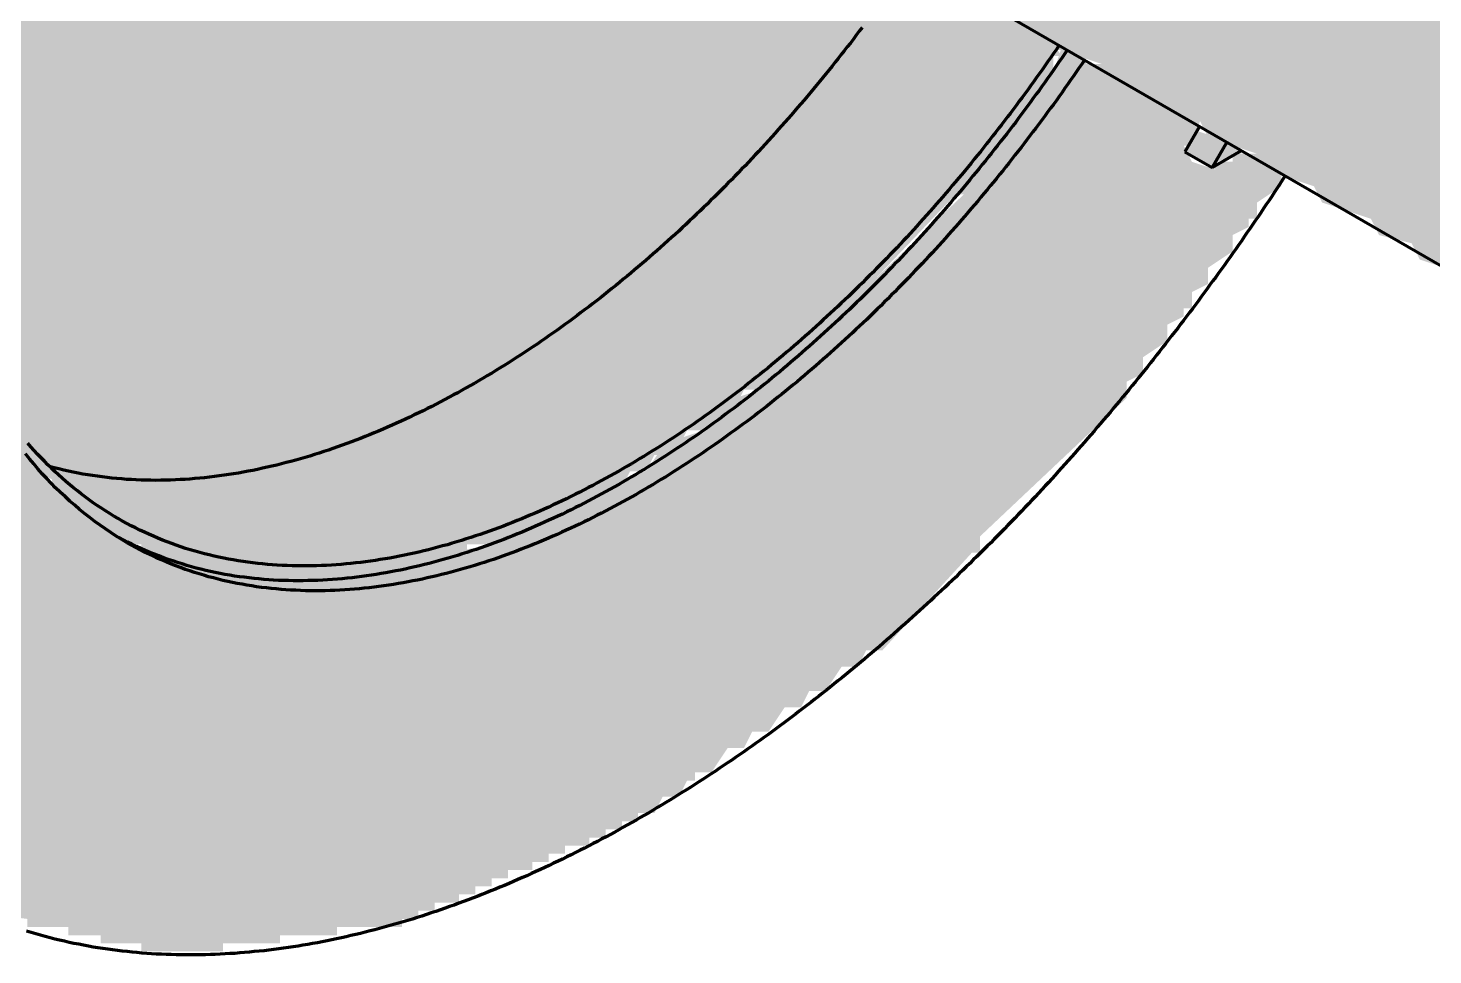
# Model space of a CAD drawing. Header units: millimetres. Extents: x 0 to 420, y 0 to 297.
# Drawn here: x 196.53 to 213.79, y 163.99 to 175.37 of the extents above; entities that cross this region are included whole.
import ezdxf

# ---------------------------------------------------------------- set-up
doc = ezdxf.new("R2010")
doc.units = ezdxf.units.MM
doc.layers.add('01-VISIBLE', color=7, linetype='CONTINUOUS', lineweight=70)
doc.layers.add('13-GRAFICA', color=30, linetype='CONTINUOUS', lineweight=18)

msp = doc.modelspace()

# ---------------------------------------------------------------- hatches: boundary and pattern name
at = {"layer": '13-GRAFICA', "true_color": 0x202020}
h = msp.add_hatch(color=7, dxfattribs=at)
h.dxf.hatch_style = 1
h.paths.add_polyline_path([(188.226, 170.632), (187.826, 172.532), (187.726, 172.532), (187.726, 173.032), (187.626, 173.032), (187.626, 173.432), (187.526, 173.432), (187.526, 177.332), (187.626, 177.332), (187.626, 177.832), (187.726, 177.832), (187.726, 178.332), (187.826, 178.332), (187.826, 178.932), (187.926, 178.932), (187.926, 179.432), (188.026, 179.432), (188.226, 180.932), (188.326, 180.932), (188.326, 181.132), (188.426, 181.132), (188.426, 181.432), (188.526, 181.432), (188.726, 182.332), (188.826, 182.332), (188.826, 182.532), (188.926, 182.532), (189.126, 183.432), (189.226, 183.432), (189.226, 183.632), (189.326, 183.632), (189.526, 184.532), (189.626, 184.532), (189.626, 184.732), (189.726, 184.732), (189.726, 184.932), (189.826, 184.932), (189.826, 185.132), (189.926, 185.132), (190.126, 185.732), (190.326, 185.832), (190.326, 186.032), (190.426, 186.032), (190.426, 186.232), (190.526, 186.232), (190.526, 186.432), (190.626, 186.432), (190.626, 186.632), (190.726, 186.632), (190.926, 187.232), (191.126, 187.332), (191.126, 187.532), (191.226, 187.532), (191.226, 187.732), (191.326, 187.732), (191.526, 188.332), (191.626, 188.332), (191.726, 188.632), (191.926, 188.732), (191.926, 188.932), (192.026, 188.932), (192.026, 189.032), (192.226, 189.132), (192.226, 189.332), (192.526, 189.532), (192.526, 189.732), (192.626, 189.732), (192.726, 190.032), (193.026, 190.232), (193.026, 190.432), (193.326, 190.632), (193.326, 190.832), (193.426, 190.832), (193.526, 191.132), (193.826, 191.332), (193.826, 191.532), (195.326, 192.932), (195.326, 193.132), (195.426, 193.132), (196.826, 194.632), (197.026, 194.632), (197.226, 194.932), (197.426, 194.932), (197.526, 195.132), (197.726, 195.132), (197.926, 195.432), (198.126, 195.432), (198.226, 195.632), (198.426, 195.632), (198.626, 195.932), (198.826, 195.932), (198.926, 196.132), (199.126, 196.132), (199.126, 196.232), (199.226, 196.232), (199.326, 196.432), (199.526, 196.432), (199.626, 196.632), (199.826, 196.632), (199.826, 196.732), (200.026, 196.732), (200.026, 196.832), (200.226, 196.832), (200.226, 196.932), (200.426, 196.932), (200.426, 197.032), (200.726, 197.032), (200.726, 197.132), (200.926, 197.132), (200.926, 197.232), (201.126, 197.232), (201.126, 197.332), (201.326, 197.332), (201.326, 197.432), (201.626, 197.432), (201.626, 197.532), (201.826, 197.532), (201.826, 197.632), (202.026, 197.632), (202.026, 197.732), (202.326, 197.732), (202.326, 197.832), (202.526, 197.832), (202.526, 197.932), (202.726, 197.932), (202.726, 198.032), (204.126, 198.132), (204.126, 198.232), (204.826, 198.232), (204.826, 198.332), (205.526, 198.332), (205.526, 198.432), (205.626, 198.432), (205.626, 198.332), (206.526, 198.232), (206.526, 198.132), (207.426, 198.032), (207.426, 197.932), (207.826, 197.932), (207.826, 197.832), (208.326, 197.732), (208.426, 197.532), (208.626, 197.532), (208.626, 197.432), (209.026, 197.332), (209.126, 197.132), (209.726, 196.932), (209.826, 196.732), (210.426, 196.532), (210.526, 196.332), (210.926, 196.232), (211.026, 196.032), (211.226, 196.032), (211.226, 195.932), (211.626, 195.832), (211.726, 195.632), (212.326, 195.432), (212.526, 195.132), (212.726, 195.132), (212.926, 194.832), (213.126, 194.832), (213.226, 194.632), (213.426, 194.632), (213.626, 194.332), (213.826, 194.332), (214.026, 194.032), (214.326, 193.932), (214.426, 193.532), (214.626, 193.432), (214.626, 193.232), (214.826, 193.132), (214.926, 192.732), (215.126, 192.632), (215.126, 184.132), (215.026, 184.132), (214.926, 183.732), (214.726, 183.632), (214.526, 183.032), (214.326, 182.932), (214.226, 182.532), (214.026, 182.432), (213.926, 182.032), (213.726, 181.932), (213.626, 181.532), (213.426, 181.432), (213.326, 181.032), (213.126, 180.932), (213.026, 180.532), (212.826, 180.432), (212.726, 180.032), (212.526, 179.932), (212.426, 179.532), (212.226, 179.432), (212.126, 179.032), (211.926, 178.932), (211.926, 178.732), (211.826, 178.732), (211.826, 178.532), (211.726, 178.532), (211.726, 178.332), (211.526, 178.232), (211.526, 178.032), (211.426, 178.032), (211.326, 177.732), (211.026, 177.732), (211.026, 177.832), (210.826, 177.832), (210.826, 177.932), (210.926, 177.932), (210.926, 178.132), (211.026, 178.132), (211.026, 178.332), (211.126, 178.332), (211.126, 178.532), (211.226, 178.532), (211.226, 178.732), (211.326, 178.732), (211.326, 179.032), (211.426, 179.032), (211.526, 179.632), (211.626, 179.632), (211.626, 179.832), (211.726, 179.832), (211.726, 180.132), (211.826, 180.132), (212.026, 181.032), (212.126, 181.032), (212.126, 181.232), (212.226, 181.232), (212.226, 181.832), (212.326, 181.832), (212.326, 182.332), (212.426, 182.332), (212.426, 182.832), (212.526, 182.832), (212.526, 183.332), (212.626, 183.332), (212.626, 183.932), (212.726, 183.932), (212.726, 186.432), (212.626, 186.432), (212.626, 186.932), (212.526, 186.932), (212.526, 187.332), (212.426, 187.332), (212.226, 188.532), (212.126, 188.532), (212.126, 188.732), (211.926, 188.832), (211.926, 189.032), (211.826, 189.032), (211.826, 189.232), (211.626, 189.332), (211.626, 189.532), (211.426, 189.632), (211.326, 190.032), (211.226, 190.032), (211.026, 190.332), (210.826, 190.332), (210.626, 190.632), (210.426, 190.632), (210.226, 190.932), (210.026, 190.932), (209.926, 191.132), (209.026, 191.232), (209.026, 191.332), (208.526, 191.332), (208.526, 191.432), (207.626, 191.432), (207.626, 191.332), (206.926, 191.332), (206.926, 191.232), (205.926, 191.132), (205.926, 191.032), (205.726, 191.032), (205.726, 190.932), (205.526, 190.932), (205.526, 190.832), (205.226, 190.832), (205.226, 190.732), (205.026, 190.732), (205.026, 190.632), (204.826, 190.632), (204.826, 190.532), (204.626, 190.532), (204.626, 190.432), (204.326, 190.432), (204.326, 190.332), (203.926, 190.232), (203.926, 190.132), (203.626, 190.032), (203.426, 189.732), (203.226, 189.732), (203.026, 189.432), (202.826, 189.432), (202.826, 189.332), (202.526, 189.232), (202.326, 188.932), (202.126, 188.932), (202.126, 188.832), (199.726, 186.532), (199.726, 186.332), (199.426, 186.132), (199.426, 185.932), (199.226, 185.832), (199.226, 185.632), (198.926, 185.432), (198.926, 185.232), (198.626, 185.032), (198.626, 184.832), (198.426, 184.732), (198.426, 184.532), (198.126, 184.332), (198.126, 184.132), (198.026, 184.132), (198.026, 183.932), (197.926, 183.932), (197.726, 183.332), (197.526, 183.232), (197.526, 183.032), (197.426, 183.032), (197.426, 182.832), (197.326, 182.832), (197.326, 182.632), (197.226, 182.632), (197.226, 182.432), (197.126, 182.432), (197.126, 182.232), (197.026, 182.232), (197.026, 182.032), (196.926, 182.032), (196.926, 181.832), (196.826, 181.832), (196.826, 181.632), (196.726, 181.632), (196.726, 181.432), (196.626, 181.432), (196.626, 181.132), (196.526, 181.132), (196.526, 180.932), (196.426, 180.932), (196.226, 180.032), (196.126, 180.032), (196.126, 179.832), (196.026, 179.832), (196.026, 179.532), (195.926, 179.532), (195.926, 179.232), (195.826, 179.232), (195.826, 178.932), (195.726, 178.932), (195.626, 178.032), (195.526, 178.032), (195.526, 177.532), (195.426, 177.532), (195.426, 176.932), (195.326, 176.932), (195.326, 176.432), (195.226, 176.432), (195.226, 173.332), (195.326, 173.332), (195.326, 172.932), (195.426, 172.932), (195.426, 172.532), (195.526, 172.532), (195.526, 172.132), (195.626, 172.132), (195.726, 171.432), (195.826, 171.432), (195.826, 171.232), (196.026, 171.132), (196.126, 170.732), (196.226, 170.732), (196.326, 170.432), (196.526, 170.332), (196.626, 169.932), (196.726, 169.932), (196.826, 169.732), (197.026, 169.732), (197.126, 169.532), (197.326, 169.532), (197.526, 169.232), (197.726, 169.232), (197.926, 168.932), (198.826, 168.832), (198.826, 168.732), (199.226, 168.732), (199.226, 168.632), (200.426, 168.632), (200.426, 168.732), (201.726, 168.832), (201.726, 168.932), (202.226, 169.032), (202.226, 169.132), (202.426, 169.132), (202.426, 169.232), (202.626, 169.232), (202.626, 169.332), (202.926, 169.332), (202.926, 169.432), (203.126, 169.432), (203.126, 169.532), (203.326, 169.532), (203.326, 169.632), (203.526, 169.632), (203.526, 169.732), (203.826, 169.732), (203.826, 169.832), (204.126, 169.932), (204.326, 170.232), (204.526, 170.232), (204.526, 170.332), (204.826, 170.432), (205.026, 170.732), (205.226, 170.732), (205.226, 170.832), (205.526, 170.932), (205.726, 171.232), (205.926, 171.232), (205.926, 171.332), (208.026, 173.332), (208.026, 173.532), (208.326, 173.732), (208.326, 173.932), (208.526, 174.032), (208.526, 174.232), (208.826, 174.432), (208.826, 174.632), (209.126, 174.832), (209.226, 175.132), (209.526, 175.032), (209.526, 174.932), (209.726, 174.932), (209.826, 174.732), (210.426, 174.532), (210.526, 174.332), (210.926, 174.232), (210.826, 173.932), (210.726, 173.932), (210.826, 173.732), (211.126, 173.632), (211.126, 173.732), (211.326, 173.732), (211.326, 173.832), (211.626, 173.832), (211.726, 173.632), (211.926, 173.632), (211.926, 173.432), (211.626, 173.232), (211.626, 173.032), (211.526, 173.032), (211.526, 172.932), (211.326, 172.832), (211.326, 172.632), (211.026, 172.432), (211.026, 172.232), (210.826, 172.132), (210.826, 171.932), (210.726, 171.932), (210.726, 171.832), (210.526, 171.732), (210.526, 171.532), (210.226, 171.332), (210.226, 171.132), (210.026, 171.032), (210.026, 170.832), (208.226, 169.132), (208.226, 168.932), (208.126, 168.932), (207.026, 167.732), (206.826, 167.732), (206.726, 167.532), (206.526, 167.532), (206.326, 167.232), (206.126, 167.232), (206.026, 167.032), (205.826, 167.032), (205.626, 166.732), (205.426, 166.732), (205.326, 166.532), (205.126, 166.532), (204.926, 166.232), (204.726, 166.232), (204.726, 166.132), (204.626, 166.132), (204.526, 165.932), (204.326, 165.932), (204.226, 165.732), (204.026, 165.732), (204.026, 165.632), (203.826, 165.632), (203.826, 165.532), (203.626, 165.532), (203.626, 165.432), (203.426, 165.432), (203.426, 165.332), (203.126, 165.332), (203.126, 165.232), (202.926, 165.232), (202.926, 165.132), (202.726, 165.132), (202.726, 165.032), (202.426, 165.032), (202.426, 164.932), (202.226, 164.932), (202.226, 164.832), (202.026, 164.832), (202.026, 164.732), (201.826, 164.732), (201.826, 164.632), (201.526, 164.632), (201.526, 164.532), (201.326, 164.532), (201.326, 164.432), (201.126, 164.432), (201.126, 164.332), (200.326, 164.332), (200.326, 164.232), (199.626, 164.232), (199.626, 164.132), (198.926, 164.132), (198.926, 164.032), (197.926, 164.032), (197.926, 164.132), (197.426, 164.132), (197.426, 164.232), (197.026, 164.232), (197.026, 164.332), (196.526, 164.332), (196.526, 164.432), (195.726, 164.532), (195.626, 164.732), (195.426, 164.732), (195.426, 164.832), (195.026, 164.932), (194.926, 165.132), (194.326, 165.332), (194.226, 165.532), (193.826, 165.632), (193.726, 165.832), (193.526, 165.832), (193.526, 165.932), (193.126, 166.032), (193.026, 166.232), (192.426, 166.432), (192.326, 166.632), (191.926, 166.732), (191.826, 166.932), (191.626, 166.932), (191.626, 167.032), (191.426, 167.032), (191.226, 167.332), (191.026, 167.332), (190.826, 167.632), (190.626, 167.632), (190.526, 167.832), (190.326, 167.832), (190.126, 168.132), (189.926, 168.132), (189.826, 168.332), (189.626, 168.332), (189.626, 168.532), (189.426, 168.632), (189.326, 169.032), (189.126, 169.132), (189.126, 169.332), (188.926, 169.432), (188.826, 169.832), (188.626, 169.932), (188.526, 170.332), (188.426, 170.332), (188.326, 170.632)])
at = {"layer": '13-GRAFICA', "true_color": 0xa5a8ac}
h = msp.add_hatch(color=7, dxfattribs=at)
h.dxf.hatch_style = 1
h.paths.add_polyline_path([(197.926, 168.932), (197.926, 169.032), (197.826, 169.032), (197.726, 169.232), (197.526, 169.232), (197.326, 169.532), (197.126, 169.532), (197.026, 169.732), (196.826, 169.732), (196.826, 169.832), (196.626, 169.932), (196.526, 170.332), (196.326, 170.432), (196.326, 170.632), (196.126, 170.732), (196.026, 171.132), (195.926, 171.132), (195.826, 171.432), (195.726, 171.432), (195.626, 172.132), (195.526, 172.132), (195.526, 172.532), (195.426, 172.532), (195.426, 172.932), (195.326, 172.932), (195.326, 173.332), (195.226, 173.332), (195.226, 176.432), (195.326, 176.432), (195.326, 176.932), (195.426, 176.932), (195.426, 177.532), (195.526, 177.532), (195.626, 178.532), (195.726, 178.532), (195.726, 178.932), (195.826, 178.932), (196.026, 179.832), (196.126, 179.832), (196.126, 180.032), (196.226, 180.032), (196.426, 180.932), (196.526, 180.932), (196.526, 181.132), (196.626, 181.132), (196.626, 181.432), (196.726, 181.432), (196.726, 181.632), (196.826, 181.632), (196.826, 181.832), (196.926, 181.832), (196.926, 182.032), (197.026, 182.032), (197.026, 182.232), (197.126, 182.232), (197.126, 182.432), (197.226, 182.432), (197.226, 182.632), (197.326, 182.632), (197.526, 183.232), (197.726, 183.332), (197.726, 183.532), (197.826, 183.532), (197.826, 183.732), (197.926, 183.732), (198.126, 184.332), (198.426, 184.532), (198.426, 184.732), (198.526, 184.732), (198.626, 185.032), (198.926, 185.232), (198.926, 185.432), (199.226, 185.632), (199.226, 185.832), (199.326, 185.832), (199.426, 186.132), (199.726, 186.332), (199.726, 186.532), (199.826, 186.532), (202.126, 188.932), (202.326, 188.932), (202.526, 189.232), (202.726, 189.232), (202.826, 189.432), (203.026, 189.432), (203.226, 189.732), (203.426, 189.732), (203.426, 189.832), (203.526, 189.832), (203.626, 190.032), (203.826, 190.032), (203.926, 190.232), (204.126, 190.232), (204.126, 190.332), (204.326, 190.332), (204.326, 190.432), (204.626, 190.432), (204.626, 190.532), (204.826, 190.532), (204.826, 190.632), (205.026, 190.632), (205.026, 190.732), (205.226, 190.732), (205.226, 190.832), (205.526, 190.832), (205.526, 190.932), (205.726, 190.932), (205.726, 191.032), (205.926, 191.032), (205.926, 191.132), (206.226, 191.132), (206.226, 191.232), (206.926, 191.232), (206.926, 191.332), (207.626, 191.332), (207.626, 191.432), (208.526, 191.432), (208.526, 191.332), (209.026, 191.332), (209.026, 191.232), (209.926, 191.132), (210.026, 190.932), (210.226, 190.932), (210.426, 190.632), (210.626, 190.632), (210.826, 190.332), (211.026, 190.332), (211.026, 190.232), (211.326, 190.032), (211.426, 189.632), (211.626, 189.532), (211.626, 189.332), (211.826, 189.232), (211.926, 188.832), (212.126, 188.732), (212.226, 188.132), (212.326, 188.132), (212.326, 187.732), (212.426, 187.732), (212.426, 187.332), (212.526, 187.332), (212.526, 186.932), (212.626, 186.932), (212.626, 186.432), (212.726, 186.432), (212.726, 183.932), (212.626, 183.932), (212.626, 183.332), (212.526, 183.332), (212.526, 182.832), (212.426, 182.832), (212.426, 182.332), (212.326, 182.332), (212.326, 181.832), (212.226, 181.832), (212.226, 181.232), (212.126, 181.232), (212.126, 181.032), (212.026, 181.032), (212.026, 180.732), (211.926, 180.732), (211.726, 179.832), (211.626, 179.832), (211.626, 179.632), (211.526, 179.632), (211.326, 178.732), (211.226, 178.732), (211.226, 178.532), (211.126, 178.532), (210.926, 177.932), (210.626, 177.932), (210.526, 178.132), (210.326, 178.132), (210.326, 178.232), (209.926, 178.332), (209.826, 178.532), (209.226, 178.732), (209.126, 178.932), (208.726, 179.032), (208.626, 179.232), (208.026, 179.432), (207.926, 179.632), (207.726, 179.632), (207.726, 179.732), (207.326, 179.832), (207.226, 180.032), (206.626, 180.232), (206.526, 180.432), (206.126, 180.532), (206.026, 180.732), (205.726, 180.832), (205.526, 181.432), (205.226, 181.532), (205.226, 181.632), (205.026, 181.632), (205.026, 181.732), (204.726, 181.732), (204.726, 181.832), (204.626, 181.832), (204.626, 181.732), (204.226, 181.732), (204.226, 181.632), (204.026, 181.632), (203.926, 181.432), (203.726, 181.432), (203.726, 181.332), (203.326, 181.032), (203.326, 180.832), (203.126, 180.732), (203.126, 180.532), (203.026, 180.532), (202.926, 180.232), (202.826, 180.232), (202.726, 179.532), (202.626, 179.532), (202.726, 178.532), (202.826, 178.532), (203.126, 178.132), (203.326, 178.132), (203.326, 178.032), (203.626, 178.032), (203.626, 177.932), (203.726, 177.932), (203.726, 178.032), (204.326, 178.032), (204.326, 177.932), (204.526, 177.932), (204.626, 177.732), (204.826, 177.732), (204.826, 177.632), (205.226, 177.532), (205.326, 177.332), (205.926, 177.132), (206.026, 176.932), (206.226, 176.932), (206.226, 176.832), (206.426, 176.832), (206.526, 176.632), (207.126, 176.432), (207.226, 176.232), (207.826, 176.032), (207.926, 175.832), (208.326, 175.732), (208.426, 175.532), (209.026, 175.332), (209.226, 175.032), (209.126, 175.032), (209.126, 174.832), (208.826, 174.632), (208.826, 174.432), (208.526, 174.232), (208.526, 174.032), (208.326, 173.932), (208.326, 173.732), (208.026, 173.532), (208.026, 173.332), (207.926, 173.332), (205.926, 171.232), (205.726, 171.232), (205.526, 170.932), (205.326, 170.932), (205.226, 170.732), (205.026, 170.732), (204.826, 170.432), (204.626, 170.432), (204.526, 170.232), (204.326, 170.232), (204.326, 170.132), (204.226, 170.132), (204.126, 169.932), (203.926, 169.932), (203.826, 169.732), (203.526, 169.732), (203.526, 169.632), (203.326, 169.632), (203.326, 169.532), (203.126, 169.532), (203.126, 169.432), (202.926, 169.432), (202.926, 169.332), (202.626, 169.332), (202.626, 169.232), (202.426, 169.232), (202.426, 169.132), (202.226, 169.132), (202.226, 169.032), (201.926, 169.032), (201.926, 168.932), (201.726, 168.932), (201.726, 168.832), (200.426, 168.732), (200.426, 168.632), (199.226, 168.632), (199.226, 168.732), (198.826, 168.732), (198.826, 168.832)])
at = {"layer": '13-GRAFICA', "true_color": 0xb21820}
h = msp.add_hatch(color=7, dxfattribs=at)
h.dxf.hatch_style = 1
h.paths.add_polyline_path([(204.326, 177.932), (204.326, 178.032), (203.926, 178.132), (203.826, 178.332), (203.626, 178.332), (203.626, 178.432), (203.226, 178.732), (203.226, 179.632), (203.326, 179.632), (203.326, 179.932), (203.426, 179.932), (203.526, 180.332), (203.726, 180.432), (203.726, 180.632), (203.826, 180.632), (204.126, 181.032), (204.326, 181.032), (204.326, 181.132), (204.526, 181.132), (204.526, 181.232), (205.126, 181.232), (205.126, 181.132), (205.326, 181.132), (205.426, 180.932), (205.626, 180.932), (205.626, 180.832), (206.026, 180.732), (206.126, 180.532), (206.526, 180.432), (206.626, 180.232), (207.226, 180.032), (207.326, 179.832), (207.526, 179.832), (207.526, 179.732), (207.926, 179.632), (208.026, 179.432), (208.626, 179.232), (208.726, 179.032), (209.126, 178.932), (209.226, 178.732), (209.426, 178.732), (209.426, 178.632), (209.826, 178.532), (209.926, 178.332), (210.526, 178.132), (210.626, 177.932), (211.226, 177.732), (211.326, 177.532), (211.726, 177.432), (211.826, 177.232), (212.026, 177.232), (212.026, 177.132), (212.426, 177.032), (212.526, 176.832), (213.126, 176.632), (213.226, 176.432), (213.626, 176.332), (213.726, 176.132), (213.926, 176.132), (213.926, 176.032), (214.326, 175.932), (214.426, 175.732), (215.026, 175.532), (215.126, 175.332), (215.726, 175.132), (215.826, 174.932), (216.226, 174.832), (216.326, 174.632), (216.526, 174.632), (216.526, 174.532), (216.926, 174.432), (217.026, 174.232), (217.626, 174.032), (217.726, 173.832), (218.326, 173.632), (218.426, 173.432), (218.826, 173.332), (218.926, 173.132), (219.126, 173.132), (219.126, 173.032), (219.526, 172.932), (219.626, 172.732), (220.226, 172.532), (220.326, 172.332), (220.926, 172.132), (221.026, 171.932), (221.426, 171.832), (221.526, 171.632), (221.726, 171.632), (221.726, 171.532), (222.126, 171.432), (222.226, 171.232), (222.826, 171.032), (222.926, 170.832), (223.326, 170.732), (223.426, 170.532), (224.026, 170.332), (224.126, 170.132), (224.526, 170.032), (224.526, 169.832), (224.426, 169.832), (224.426, 169.632), (224.226, 169.532), (224.226, 169.332), (224.126, 169.332), (224.126, 169.132), (224.026, 169.132), (223.826, 168.532), (223.626, 168.432), (223.626, 168.232), (223.526, 168.232), (223.526, 168.032), (223.426, 168.032), (223.426, 167.832), (223.326, 167.832), (223.126, 167.232), (222.826, 167.232), (222.726, 167.432), (222.126, 167.632), (222.026, 167.832), (221.826, 167.832), (221.826, 167.932), (221.426, 168.032), (221.326, 168.232), (220.726, 168.432), (220.626, 168.632), (220.226, 168.732), (220.126, 168.932), (219.526, 169.132), (219.426, 169.332), (218.826, 169.532), (218.726, 169.732), (218.126, 169.932), (218.026, 170.132), (217.626, 170.232), (217.526, 170.432), (216.926, 170.632), (216.826, 170.832), (216.226, 171.032), (216.126, 171.232), (215.726, 171.332), (215.626, 171.532), (215.026, 171.732), (214.926, 171.932), (214.326, 172.132), (214.226, 172.332), (213.626, 172.532), (213.526, 172.732), (213.126, 172.832), (213.026, 173.032), (212.426, 173.232), (212.326, 173.432), (211.726, 173.632), (211.626, 173.832), (211.026, 174.032), (210.926, 174.232), (210.526, 174.332), (210.426, 174.532), (209.826, 174.732), (209.726, 174.932), (209.126, 175.132), (209.026, 175.332), (208.426, 175.532), (208.326, 175.732), (207.926, 175.832), (207.826, 176.032), (207.226, 176.232), (207.126, 176.432), (206.526, 176.632), (206.426, 176.832), (206.026, 176.932), (205.926, 177.132), (205.726, 177.132), (205.726, 177.232), (205.326, 177.332), (205.226, 177.532), (205.026, 177.532), (205.026, 177.632), (204.626, 177.732), (204.526, 177.932)])
h = msp.add_hatch(color=7, dxfattribs=at)
h.dxf.hatch_style = 1
h.paths.add_polyline_path([(210.826, 174.132), (211.426, 173.932), (211.426, 173.832), (211.126, 173.732), (211.126, 173.632), (210.726, 173.832)])

# ---------------------------------------------------------------- linework, layer by layer
at = {"layer": '01-VISIBLE'}
for p, q in [((203.542, 178.427), (222.97, 167.21)), ((210.92, 174.167), (210.74, 173.855)), ((211.256, 173.973), (211.076, 173.661)), ((210.74, 173.855), (211.076, 173.661)), ((211.076, 173.661), (211.436, 173.869))]:
    msp.add_line(p, q, dxfattribs=at)
for points in [[(206.778, 175.383), (206.742, 175.335), (206.705, 175.287), (206.669, 175.239), (206.632, 175.191), (206.595, 175.144), (206.558, 175.096), (206.521, 175.049), (206.483, 175.002), (206.446, 174.955), (206.408, 174.908), (206.37, 174.861), (206.333, 174.814), (206.294, 174.767), (206.256, 174.721), (206.218, 174.674), (206.179, 174.628), (206.141, 174.582), (206.102, 174.536), (206.063, 174.49), (206.024, 174.444), (205.985, 174.398), (205.946, 174.353), (205.906, 174.307), (205.867, 174.262), (205.827, 174.217), (205.787, 174.172), (205.747, 174.127), (205.707, 174.082), (205.666, 174.037), (205.626, 173.993), (205.585, 173.948), (205.545, 173.904), (205.504, 173.86), (205.463, 173.816), (205.422, 173.772), (205.38, 173.728), (205.339, 173.684), (205.297, 173.641), (205.255, 173.597), (205.214, 173.554), (205.172, 173.511), (205.129, 173.468), (205.087, 173.425), (205.045, 173.383), (205.002, 173.34), (204.959, 173.298), (204.916, 173.255), (204.873, 173.213), (204.83, 173.171), (204.787, 173.13), (204.743, 173.088), (204.7, 173.046), (204.656, 173.005), (204.612, 172.964), (204.568, 172.923), (204.524, 172.882), (204.48, 172.841), (204.435, 172.801), (204.39, 172.76), (204.346, 172.72), (204.301, 172.68), (204.256, 172.64), (204.21, 172.6), (204.165, 172.561), (204.119, 172.521), (204.074, 172.482), (204.028, 172.443), (203.982, 172.404), (203.936, 172.366), (203.89, 172.327), (203.843, 172.289), (203.797, 172.251), (203.75, 172.213), (203.703, 172.175), (203.656, 172.137), (203.609, 172.1), (203.562, 172.063), (203.514, 172.025), (203.467, 171.989), (203.419, 171.952), (203.371, 171.916), (203.323, 171.879), (203.275, 171.843), (203.226, 171.807), (203.178, 171.772), (203.129, 171.736), (203.08, 171.701), (203.031, 171.666), (202.982, 171.631), (202.933, 171.597), (202.883, 171.562), (202.834, 171.528), (202.784, 171.494), (202.734, 171.461), (202.684, 171.427), (202.634, 171.394), (202.584, 171.361), (202.533, 171.328), (202.482, 171.296), (202.432, 171.263), (202.381, 171.231), (202.33, 171.2), (202.278, 171.168), (202.227, 171.137), (202.175, 171.106), (202.123, 171.075), (202.072, 171.045), (202.02, 171.014)], [(209.196, 175.163), (209.162, 175.113), (209.127, 175.063), (209.093, 175.014), (209.059, 174.964), (209.024, 174.915), (208.99, 174.866), (208.955, 174.817), (208.92, 174.768), (208.885, 174.719), (208.85, 174.67), (208.814, 174.621), (208.779, 174.573), (208.743, 174.524), (208.707, 174.476), (208.671, 174.428), (208.635, 174.379), (208.599, 174.331), (208.563, 174.283), (208.526, 174.235), (208.489, 174.188), (208.453, 174.14), (208.416, 174.093), (208.379, 174.045), (208.341, 173.998), (208.304, 173.951), (208.267, 173.903), (208.229, 173.856), (208.191, 173.81), (208.153, 173.763), (208.115, 173.716), (208.077, 173.67), (208.039, 173.623), (208, 173.577), (207.962, 173.531), (207.923, 173.485), (207.884, 173.439), (207.845, 173.393), (207.806, 173.347), (207.766, 173.302), (207.727, 173.256), (207.687, 173.211), (207.648, 173.166), (207.608, 173.12), (207.568, 173.076), (207.528, 173.031), (207.487, 172.986), (207.447, 172.941), (207.406, 172.897), (207.365, 172.853), (207.325, 172.808), (207.284, 172.764), (207.242, 172.72), (207.201, 172.677), (207.16, 172.633), (207.118, 172.59), (207.076, 172.546), (207.034, 172.503), (206.992, 172.46), (206.95, 172.417), (206.908, 172.374), (206.865, 172.331), (206.823, 172.289), (206.78, 172.246), (206.737, 172.204), (206.694, 172.162), (206.651, 172.12), (206.608, 172.078), (206.564, 172.037), (206.521, 171.995), (206.477, 171.954), (206.433, 171.913), (206.389, 171.872), (206.345, 171.831), (206.3, 171.79), (206.256, 171.749), (206.211, 171.709), (206.166, 171.669), (206.121, 171.629), (206.076, 171.589), (206.031, 171.549), (205.986, 171.51), (205.94, 171.47), (205.895, 171.431), (205.849, 171.392), (205.803, 171.353), (205.757, 171.314), (205.71, 171.276), (205.664, 171.237), (205.617, 171.199), (205.571, 171.161), (205.524, 171.124), (205.477, 171.086), (205.43, 171.049), (205.382, 171.011), (205.335, 170.974), (205.287, 170.937), (205.24, 170.901), (205.192, 170.864), (205.144, 170.828), (205.095, 170.792), (205.047, 170.756), (204.999, 170.721), (204.95, 170.685), (204.901, 170.65), (204.852, 170.615), (204.803, 170.58), (204.754, 170.546), (204.704, 170.511), (204.655, 170.477), (204.605, 170.443), (204.555, 170.409), (204.505, 170.376), (204.455, 170.343), (204.404, 170.31), (204.354, 170.277), (204.303, 170.244), (204.252, 170.212), (204.201, 170.18), (204.15, 170.148), (204.099, 170.117), (204.048, 170.086), (203.996, 170.055), (203.944, 170.024), (203.892, 169.993), (203.84, 169.963)], [(209.296, 175.105), (209.262, 175.055), (209.228, 175.005), (209.194, 174.955), (209.159, 174.905), (209.125, 174.856), (209.09, 174.806), (209.055, 174.757), (209.02, 174.708), (208.985, 174.659), (208.95, 174.61), (208.914, 174.561), (208.879, 174.512), (208.843, 174.463), (208.807, 174.415), (208.771, 174.366), (208.735, 174.318), (208.699, 174.269), (208.663, 174.221), (208.626, 174.173), (208.589, 174.125), (208.553, 174.077), (208.516, 174.029), (208.478, 173.982), (208.441, 173.934), (208.404, 173.887), (208.366, 173.839), (208.329, 173.792), (208.291, 173.745), (208.253, 173.698), (208.215, 173.651), (208.177, 173.604), (208.138, 173.558), (208.1, 173.511), (208.061, 173.465), (208.022, 173.418), (207.984, 173.372), (207.944, 173.326), (207.905, 173.28), (207.866, 173.234), (207.826, 173.188), (207.787, 173.143), (207.747, 173.097), (207.707, 173.052), (207.667, 173.007), (207.627, 172.962), (207.587, 172.917), (207.546, 172.872), (207.506, 172.827), (207.465, 172.782), (207.424, 172.738), (207.383, 172.693), (207.342, 172.649), (207.301, 172.605), (207.259, 172.561), (207.218, 172.517), (207.176, 172.474), (207.134, 172.43), (207.092, 172.387), (207.05, 172.343), (207.007, 172.3), (206.965, 172.257), (206.922, 172.214), (206.88, 172.172), (206.837, 172.129), (206.794, 172.087), (206.751, 172.045), (206.707, 172.002), (206.664, 171.96), (206.62, 171.919), (206.577, 171.877), (206.533, 171.835), (206.489, 171.794), (206.445, 171.753), (206.4, 171.712), (206.356, 171.671), (206.311, 171.63), (206.267, 171.589), (206.222, 171.549), (206.177, 171.509), (206.131, 171.469), (206.086, 171.429), (206.041, 171.389), (205.995, 171.349), (205.949, 171.31), (205.903, 171.271), (205.857, 171.231), (205.811, 171.193), (205.765, 171.154), (205.718, 171.115), (205.672, 171.077), (205.625, 171.039), (205.578, 171.001), (205.531, 170.963), (205.484, 170.925), (205.436, 170.888), (205.389, 170.85), (205.341, 170.813), (205.293, 170.776), (205.245, 170.74), (205.197, 170.703), (205.149, 170.667), (205.1, 170.631), (205.052, 170.595), (205.003, 170.559), (204.954, 170.524), (204.905, 170.488), (204.856, 170.453), (204.807, 170.418), (204.757, 170.384), (204.708, 170.349), (204.658, 170.315), (204.608, 170.281), (204.558, 170.247), (204.507, 170.214), (204.457, 170.181), (204.406, 170.147), (204.356, 170.115), (204.305, 170.082), (204.254, 170.05), (204.203, 170.018), (204.151, 169.986), (204.1, 169.954), (204.048, 169.923), (203.997, 169.892), (203.945, 169.861), (203.893, 169.83), (203.84, 169.8)], [(209.508, 174.982), (209.474, 174.932), (209.44, 174.882), (209.406, 174.833), (209.372, 174.783), (209.337, 174.733), (209.302, 174.684), (209.267, 174.635), (209.232, 174.585), (209.197, 174.536), (209.162, 174.487), (209.127, 174.438), (209.091, 174.389), (209.055, 174.341), (209.019, 174.292), (208.983, 174.244), (208.947, 174.195), (208.911, 174.147), (208.875, 174.099), (208.838, 174.051), (208.801, 174.003), (208.765, 173.955), (208.728, 173.907), (208.691, 173.859), (208.653, 173.812), (208.616, 173.764), (208.578, 173.717), (208.541, 173.67), (208.503, 173.622), (208.465, 173.575), (208.427, 173.528), (208.389, 173.482), (208.35, 173.435), (208.312, 173.388), (208.273, 173.342), (208.235, 173.296), (208.196, 173.249), (208.157, 173.203), (208.117, 173.157), (208.078, 173.112), (208.039, 173.066), (207.999, 173.02), (207.959, 172.975), (207.919, 172.929), (207.879, 172.884), (207.839, 172.839), (207.799, 172.794), (207.758, 172.749), (207.718, 172.704), (207.677, 172.66), (207.636, 172.615), (207.595, 172.571), (207.554, 172.527), (207.513, 172.483), (207.471, 172.439), (207.43, 172.395), (207.388, 172.351), (207.346, 172.308), (207.304, 172.264), (207.262, 172.221), (207.22, 172.178), (207.177, 172.135), (207.135, 172.092), (207.092, 172.049), (207.049, 172.007), (207.006, 171.964), (206.963, 171.922), (206.92, 171.88), (206.876, 171.838), (206.833, 171.796), (206.789, 171.754), (206.745, 171.713), (206.701, 171.672), (206.657, 171.63), (206.612, 171.589), (206.568, 171.548), (206.523, 171.508), (206.479, 171.467), (206.434, 171.427), (206.389, 171.386), (206.344, 171.346), (206.298, 171.306), (206.253, 171.266), (206.207, 171.227), (206.161, 171.187), (206.116, 171.148), (206.07, 171.109), (206.023, 171.07), (205.977, 171.031), (205.93, 170.993), (205.884, 170.954), (205.837, 170.916), (205.79, 170.878), (205.743, 170.84), (205.696, 170.803), (205.648, 170.765), (205.601, 170.728), (205.553, 170.691), (205.505, 170.654), (205.457, 170.617), (205.409, 170.581), (205.361, 170.544), (205.313, 170.508), (205.264, 170.472), (205.215, 170.437), (205.166, 170.401), (205.117, 170.366), (205.068, 170.331), (205.019, 170.296), (204.969, 170.261), (204.92, 170.227), (204.87, 170.193), (204.82, 170.159), (204.77, 170.125), (204.72, 170.091), (204.669, 170.058), (204.619, 170.025), (204.568, 169.992), (204.517, 169.96), (204.466, 169.927), (204.415, 169.895), (204.364, 169.863), (204.312, 169.832), (204.26, 169.8), (204.209, 169.769), (204.157, 169.738), (204.105, 169.708), (204.052, 169.677)], [(211.973, 173.559), (211.94, 173.509), (211.907, 173.458), (211.874, 173.408), (211.84, 173.358), (211.807, 173.307), (211.774, 173.257), (211.74, 173.207), (211.707, 173.157), (211.673, 173.107), (211.639, 173.057), (211.605, 173.007), (211.571, 172.958), (211.537, 172.908), (211.503, 172.858), (211.469, 172.809), (211.434, 172.759), (211.4, 172.71), (211.365, 172.66), (211.33, 172.611), (211.296, 172.562), (211.261, 172.513), (211.226, 172.464), (211.19, 172.414), (211.155, 172.366), (211.12, 172.317), (211.085, 172.268), (211.049, 172.219), (211.013, 172.171), (210.978, 172.122), (210.942, 172.073), (210.906, 172.025), (210.87, 171.977), (210.834, 171.928), (210.798, 171.88), (210.761, 171.832), (210.725, 171.784), (210.688, 171.736), (210.652, 171.688), (210.615, 171.64), (210.578, 171.593), (210.541, 171.545), (210.504, 171.497), (210.467, 171.45), (210.43, 171.402), (210.393, 171.355), (210.355, 171.308), (210.318, 171.261), (210.28, 171.213), (210.242, 171.166), (210.205, 171.119), (210.167, 171.073), (210.129, 171.026), (210.091, 170.979), (210.052, 170.932), (210.014, 170.886), (209.976, 170.839), (209.937, 170.793), (209.898, 170.747), (209.86, 170.701), (209.821, 170.654), (209.782, 170.608), (209.743, 170.562), (209.704, 170.517), (209.665, 170.471), (209.625, 170.425), (209.586, 170.379), (209.546, 170.334), (209.507, 170.288), (209.467, 170.243), (209.427, 170.198), (209.387, 170.153), (209.347, 170.108), (209.307, 170.063), (209.267, 170.018), (209.227, 169.973), (209.186, 169.928), (209.146, 169.883), (209.105, 169.839), (209.064, 169.794), (209.023, 169.75), (208.983, 169.706), (208.941, 169.662), (208.9, 169.618), (208.859, 169.574), (208.818, 169.53), (208.776, 169.486), (208.735, 169.442), (208.693, 169.399), (208.651, 169.355), (208.61, 169.312), (208.568, 169.268), (208.526, 169.225), (208.483, 169.182), (208.441, 169.139), (208.399, 169.096), (208.356, 169.053), (208.314, 169.011), (208.271, 168.968), (208.228, 168.926), (208.185, 168.883), (208.142, 168.841), (208.099, 168.799), (208.056, 168.757), (208.013, 168.715), (207.97, 168.673), (207.926, 168.631), (207.883, 168.589), (207.839, 168.548), (207.795, 168.506), (207.751, 168.465), (207.707, 168.424), (207.663, 168.383), (207.619, 168.342), (207.574, 168.301), (207.53, 168.26), (207.486, 168.22), (207.441, 168.179), (207.396, 168.139), (207.351, 168.098), (207.306, 168.058), (207.261, 168.018), (207.216, 167.978), (207.171, 167.938), (207.126, 167.898), (207.08, 167.859), (207.035, 167.819), (206.989, 167.78), (206.943, 167.741), (206.897, 167.702), (206.851, 167.663), (206.805, 167.624), (206.759, 167.585), (206.713, 167.546), (206.666, 167.508), (206.62, 167.47), (206.573, 167.431), (206.526, 167.393), (206.48, 167.355), (206.433, 167.318), (206.386, 167.28), (206.338, 167.242), (206.291, 167.205), (206.244, 167.168), (206.196, 167.13), (206.149, 167.093), (206.101, 167.056), (206.053, 167.02), (206.005, 166.983), (205.957, 166.947), (205.909, 166.91), (205.861, 166.874), (205.813, 166.838), (205.764, 166.802), (205.716, 166.766), (205.667, 166.731), (205.618, 166.695), (205.569, 166.66), (205.52, 166.625), (205.471, 166.59), (205.422, 166.555), (205.373, 166.52), (205.323, 166.486), (205.274, 166.451), (205.224, 166.417), (205.175, 166.383), (205.125, 166.349), (205.075, 166.316), (205.025, 166.282), (204.974, 166.249), (204.924, 166.215), (204.874, 166.182), (204.823, 166.149), (204.773, 166.117), (204.722, 166.084), (204.671, 166.052), (204.62, 166.019), (204.569, 165.987), (204.518, 165.955), (204.467, 165.924), (204.415, 165.892), (204.364, 165.861), (204.312, 165.83), (204.26, 165.799), (204.209, 165.768), (204.157, 165.737), (204.105, 165.707), (204.052, 165.676)], [(202.02, 171.014), (201.967, 170.984), (201.915, 170.955), (201.863, 170.926), (201.81, 170.896), (201.758, 170.868), (201.705, 170.839), (201.652, 170.811), (201.599, 170.783), (201.545, 170.755), (201.492, 170.728), (201.438, 170.701), (201.385, 170.674), (201.331, 170.648), (201.277, 170.622), (201.222, 170.596), (201.168, 170.571), (201.114, 170.545), (201.059, 170.521), (201.004, 170.496), (200.949, 170.472), (200.894, 170.448), (200.839, 170.425), (200.783, 170.402), (200.728, 170.379), (200.672, 170.357), (200.616, 170.335), (200.56, 170.313), (200.504, 170.292), (200.448, 170.271), (200.391, 170.25), (200.335, 170.23), (200.278, 170.211), (200.221, 170.191), (200.164, 170.172), (200.107, 170.154), (200.05, 170.136), (199.993, 170.118), (199.935, 170.101), (199.878, 170.084), (199.82, 170.068), (199.762, 170.052), (199.704, 170.037), (199.646, 170.022), (199.587, 170.007), (199.529, 169.993), (199.471, 169.98), (199.412, 169.967), (199.353, 169.954), (199.294, 169.942), (199.236, 169.931), (199.177, 169.92), (199.117, 169.909), (199.058, 169.9), (198.999, 169.89), (198.94, 169.881), (198.88, 169.873), (198.821, 169.865), (198.761, 169.858), (198.701, 169.852), (198.642, 169.846), (198.582, 169.84), (198.522, 169.835), (198.462, 169.831), (198.402, 169.828), (198.342, 169.825), (198.282, 169.822), (198.222, 169.821), (198.162, 169.82), (198.102, 169.819), (198.042, 169.82), (197.982, 169.821), (197.922, 169.822), (197.862, 169.824), (197.802, 169.828), (197.742, 169.831), (197.683, 169.836), (197.623, 169.841), (197.563, 169.847), (197.503, 169.853), (197.444, 169.861), (197.384, 169.869), (197.325, 169.877), (197.266, 169.887), (197.207, 169.897), (197.148, 169.908), (197.089, 169.92), (197.03, 169.933), (196.971, 169.946), (196.913, 169.96), (196.855, 169.975), (196.797, 169.991)], [(197.752, 169.053), (197.684, 169.094), (197.616, 169.135), (197.549, 169.178), (197.483, 169.222), (197.418, 169.268), (197.354, 169.314), (197.29, 169.362), (197.228, 169.411), (197.166, 169.461), (197.106, 169.513), (197.046, 169.565), (196.987, 169.619), (196.929, 169.673), (196.872, 169.729), (196.817, 169.785), (196.762, 169.843), (196.708, 169.901), (196.655, 169.96), (196.603, 170.021), (196.552, 170.082), (196.503, 170.144)], [(197.64, 169.349), (197.588, 169.38), (197.536, 169.411), (197.485, 169.443), (197.434, 169.476), (197.383, 169.51), (197.334, 169.544), (197.284, 169.58), (197.235, 169.616), (197.187, 169.652), (197.139, 169.689), (197.092, 169.727), (197.045, 169.766), (196.999, 169.805), (196.953, 169.845), (196.908, 169.886), (196.864, 169.927), (196.82, 169.969), (196.776, 170.011), (196.734, 170.054), (196.692, 170.098), (196.65, 170.142), (196.609, 170.187), (196.569, 170.232), (196.529, 170.278)], [(203.84, 169.963), (203.788, 169.933), (203.735, 169.903), (203.683, 169.874), (203.63, 169.844), (203.577, 169.816), (203.524, 169.787), (203.47, 169.758), (203.417, 169.73), (203.363, 169.703), (203.309, 169.675), (203.255, 169.648), (203.201, 169.621), (203.147, 169.594), (203.093, 169.568), (203.038, 169.542), (202.983, 169.517), (202.928, 169.491), (202.873, 169.467), (202.818, 169.442), (202.763, 169.418), (202.707, 169.394), (202.652, 169.37), (202.596, 169.347), (202.54, 169.324), (202.484, 169.302), (202.428, 169.28), (202.371, 169.258), (202.315, 169.237), (202.258, 169.216), (202.201, 169.195), (202.144, 169.175), (202.087, 169.155), (202.03, 169.136), (201.973, 169.117), (201.915, 169.099), (201.857, 169.081), (201.8, 169.063), (201.742, 169.046), (201.684, 169.029), (201.625, 169.013), (201.567, 168.997), (201.509, 168.981), (201.45, 168.967), (201.392, 168.952), (201.333, 168.938), (201.274, 168.925), (201.215, 168.912), (201.156, 168.899), (201.097, 168.887), (201.037, 168.876), (200.978, 168.865), (200.918, 168.855), (200.859, 168.845), (200.799, 168.836), (200.739, 168.827), (200.679, 168.819), (200.619, 168.811), (200.559, 168.804), (200.499, 168.798), (200.439, 168.792), (200.379, 168.787), (200.319, 168.782), (200.258, 168.778), (200.198, 168.775), (200.138, 168.772), (200.077, 168.77), (200.017, 168.769), (199.957, 168.768), (199.896, 168.768), (199.836, 168.769), (199.775, 168.77), (199.715, 168.772), (199.655, 168.775), (199.594, 168.778), (199.534, 168.782), (199.474, 168.787), (199.414, 168.792), (199.354, 168.799), (199.293, 168.806), (199.234, 168.813), (199.174, 168.822), (199.114, 168.831), (199.054, 168.841), (198.995, 168.852), (198.936, 168.864), (198.877, 168.876), (198.818, 168.889), (198.759, 168.903), (198.7, 168.918), (198.642, 168.933), (198.584, 168.949), (198.526, 168.967), (198.468, 168.984), (198.411, 169.003), (198.353, 169.023), (198.297, 169.043), (198.24, 169.064), (198.184, 169.086), (198.128, 169.109), (198.072, 169.132), (198.017, 169.157), (197.962, 169.182), (197.907, 169.208), (197.853, 169.234), (197.799, 169.262), (197.746, 169.29), (197.693, 169.319), (197.64, 169.349)], [(203.84, 169.8), (203.788, 169.77), (203.736, 169.74), (203.683, 169.711), (203.63, 169.681), (203.577, 169.653), (203.524, 169.624), (203.471, 169.596), (203.418, 169.568), (203.364, 169.54), (203.311, 169.512), (203.257, 169.485), (203.203, 169.458), (203.149, 169.432), (203.095, 169.405), (203.04, 169.38), (202.986, 169.354), (202.931, 169.329), (202.876, 169.304), (202.821, 169.279), (202.766, 169.255), (202.711, 169.231), (202.656, 169.207), (202.6, 169.184), (202.544, 169.161), (202.488, 169.138), (202.432, 169.116), (202.376, 169.094), (202.32, 169.073), (202.263, 169.052), (202.207, 169.031), (202.15, 169.011), (202.093, 168.991), (202.036, 168.971), (201.979, 168.952), (201.922, 168.933), (201.864, 168.915), (201.807, 168.897), (201.749, 168.88), (201.691, 168.863), (201.633, 168.846), (201.575, 168.83), (201.517, 168.814), (201.459, 168.799), (201.401, 168.784), (201.342, 168.77), (201.283, 168.756), (201.225, 168.743), (201.166, 168.73), (201.107, 168.718), (201.048, 168.706), (200.988, 168.695), (200.929, 168.684), (200.87, 168.673), (200.81, 168.664), (200.751, 168.654), (200.691, 168.646), (200.632, 168.638), (200.572, 168.63), (200.512, 168.623), (200.452, 168.617), (200.392, 168.611), (200.332, 168.605), (200.272, 168.601), (200.212, 168.597), (200.152, 168.593), (200.091, 168.59), (200.031, 168.588), (199.971, 168.587), (199.911, 168.586), (199.851, 168.585), (199.79, 168.586), (199.73, 168.587), (199.67, 168.589), (199.61, 168.591), (199.549, 168.594), (199.489, 168.598), (199.429, 168.602), (199.369, 168.608), (199.309, 168.614), (199.249, 168.62), (199.189, 168.628), (199.13, 168.636), (199.07, 168.644), (199.011, 168.654), (198.951, 168.664), (198.892, 168.675), (198.833, 168.687), (198.774, 168.7), (198.715, 168.713), (198.657, 168.727), (198.598, 168.742), (198.54, 168.758), (198.482, 168.775), (198.425, 168.792), (198.367, 168.81), (198.31, 168.829), (198.253, 168.848), (198.196, 168.869), (198.14, 168.89), (198.084, 168.912), (198.028, 168.935), (197.972, 168.958), (197.917, 168.983), (197.863, 169.008), (197.808, 169.034), (197.754, 169.06), (197.701, 169.088), (197.647, 169.116)], [(204.052, 169.677), (204, 169.647), (203.948, 169.618), (203.895, 169.588), (203.842, 169.559), (203.79, 169.53), (203.736, 169.501), (203.683, 169.473), (203.63, 169.445), (203.576, 169.417), (203.523, 169.39), (203.469, 169.363), (203.415, 169.336), (203.361, 169.309), (203.307, 169.283), (203.252, 169.257), (203.198, 169.231), (203.143, 169.206), (203.088, 169.181), (203.033, 169.156), (202.978, 169.132), (202.923, 169.108), (202.867, 169.084), (202.812, 169.061), (202.756, 169.038), (202.7, 169.016), (202.644, 168.994), (202.588, 168.972), (202.532, 168.95), (202.475, 168.929), (202.418, 168.908), (202.362, 168.888), (202.305, 168.868), (202.248, 168.849), (202.191, 168.83), (202.133, 168.811), (202.076, 168.793), (202.018, 168.775), (201.961, 168.757), (201.903, 168.74), (201.845, 168.724), (201.787, 168.707), (201.729, 168.692), (201.67, 168.677), (201.612, 168.662), (201.553, 168.647), (201.495, 168.634), (201.436, 168.62), (201.377, 168.607), (201.318, 168.595), (201.259, 168.583), (201.2, 168.572), (201.14, 168.561), (201.081, 168.551), (201.022, 168.541), (200.962, 168.532), (200.902, 168.523), (200.843, 168.515), (200.783, 168.507), (200.723, 168.5), (200.663, 168.494), (200.603, 168.488), (200.543, 168.483), (200.483, 168.478), (200.423, 168.474), (200.363, 168.471), (200.302, 168.468), (200.242, 168.466), (200.182, 168.464), (200.122, 168.463), (200.061, 168.463), (200.001, 168.463), (199.941, 168.464), (199.881, 168.466), (199.82, 168.469), (199.76, 168.472), (199.7, 168.476), (199.64, 168.48), (199.58, 168.485), (199.52, 168.491), (199.46, 168.498), (199.4, 168.505), (199.34, 168.513), (199.281, 168.522), (199.221, 168.532), (199.162, 168.542), (199.103, 168.553), (199.044, 168.565), (198.985, 168.578), (198.926, 168.591), (198.867, 168.605), (198.809, 168.62), (198.751, 168.636), (198.693, 168.653), (198.635, 168.67), (198.578, 168.688), (198.52, 168.707), (198.463, 168.726), (198.407, 168.747), (198.35, 168.768), (198.294, 168.79), (198.238, 168.813), (198.183, 168.837), (198.128, 168.861), (198.073, 168.886), (198.019, 168.912), (197.965, 168.939), (197.911, 168.966), (197.858, 168.994), (197.805, 169.023), (197.752, 169.053)], [(204.052, 165.676), (204, 165.646), (203.948, 165.617), (203.896, 165.587), (203.843, 165.558), (203.79, 165.528), (203.738, 165.499), (203.685, 165.471), (203.632, 165.442), (203.579, 165.414), (203.526, 165.385), (203.472, 165.357), (203.419, 165.33), (203.366, 165.302), (203.312, 165.275), (203.258, 165.247), (203.204, 165.22), (203.151, 165.194), (203.096, 165.167), (203.042, 165.141), (202.988, 165.115), (202.934, 165.089), (202.879, 165.064), (202.825, 165.038), (202.77, 165.013), (202.715, 164.988), (202.66, 164.963), (202.605, 164.939), (202.55, 164.915), (202.495, 164.891), (202.44, 164.867), (202.384, 164.844), (202.329, 164.821), (202.273, 164.798), (202.217, 164.775), (202.161, 164.753), (202.105, 164.73), (202.049, 164.708), (201.993, 164.687), (201.937, 164.665), (201.881, 164.644), (201.824, 164.624), (201.768, 164.603), (201.711, 164.583), (201.654, 164.563), (201.597, 164.543), (201.54, 164.524), (201.483, 164.505), (201.426, 164.486), (201.369, 164.467), (201.311, 164.449), (201.254, 164.431), (201.196, 164.413), (201.139, 164.396), (201.081, 164.379), (201.023, 164.362), (200.965, 164.346), (200.907, 164.33), (200.849, 164.314), (200.791, 164.299), (200.733, 164.284), (200.674, 164.269), (200.616, 164.254), (200.558, 164.24), (200.499, 164.227), (200.44, 164.213), (200.381, 164.2), (200.323, 164.188), (200.264, 164.175), (200.205, 164.163), (200.146, 164.152), (200.087, 164.14), (200.027, 164.13), (199.968, 164.119), (199.909, 164.109), (199.849, 164.099), (199.79, 164.09), (199.73, 164.081), (199.671, 164.072), (199.611, 164.064), (199.552, 164.057), (199.492, 164.049), (199.432, 164.042), (199.372, 164.036), (199.312, 164.03), (199.252, 164.024), (199.192, 164.019), (199.132, 164.014), (199.072, 164.009), (199.012, 164.006), (198.952, 164.002), (198.892, 163.999), (198.832, 163.996), (198.772, 163.994), (198.712, 163.992), (198.652, 163.991), (198.591, 163.99), (198.531, 163.99), (198.471, 163.99), (198.411, 163.991), (198.351, 163.992), (198.29, 163.993), (198.23, 163.995), (198.17, 163.998), (198.11, 164.001), (198.05, 164.005), (197.99, 164.009), (197.93, 164.013), (197.87, 164.018), (197.81, 164.024), (197.75, 164.03), (197.69, 164.036), (197.631, 164.044), (197.571, 164.051), (197.511, 164.059), (197.452, 164.068), (197.392, 164.077), (197.333, 164.087), (197.274, 164.097), (197.214, 164.108), (197.155, 164.12), (197.096, 164.132), (197.037, 164.144), (196.979, 164.157), (196.92, 164.171), (196.862, 164.185), (196.803, 164.2), (196.745, 164.215), (196.687, 164.231), (196.629, 164.247), (196.571, 164.264), (196.514, 164.282)]]:
    msp.add_lwpolyline(points, dxfattribs=at)

doc.saveas('drawing.dxf')
